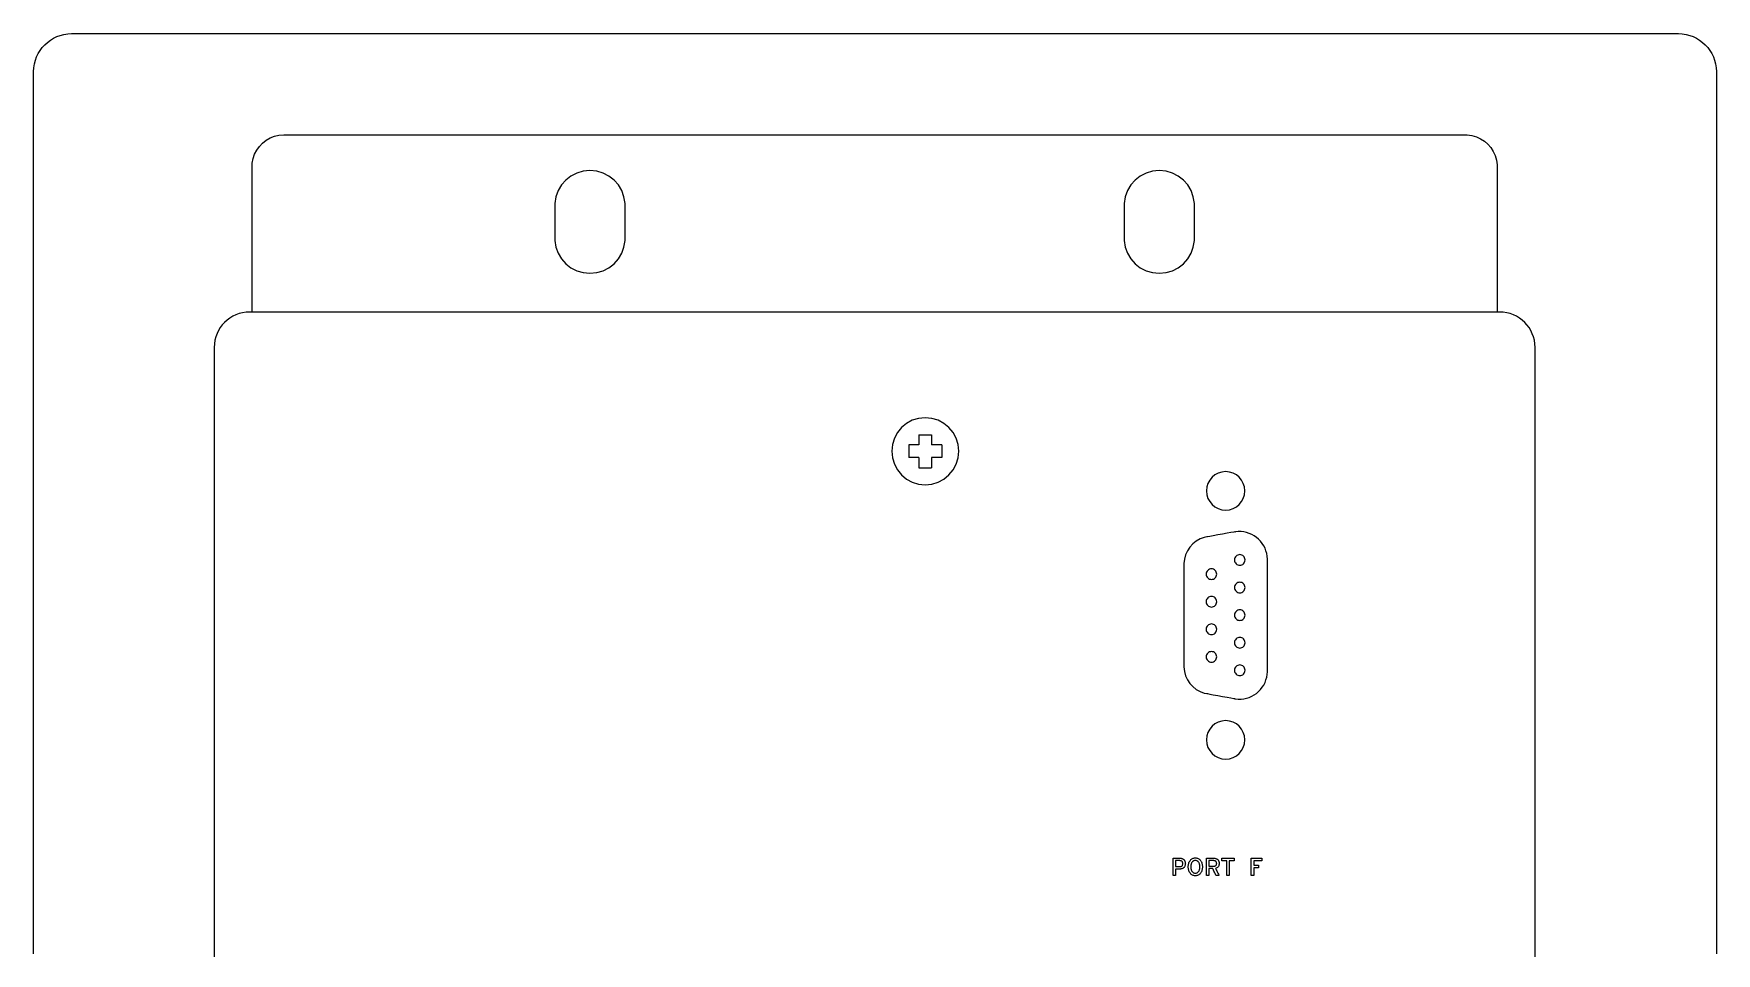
# Model space of a CAD drawing. Extents: x 1 to 47.7, y 0.2 to 33.5.
# Drawn here: x 19.95 to 26.6, y 17.37 to 21 of the extents above; entities that cross this region are included whole.
import ezdxf

# ---------------------------------------------------------------- set-up
doc = ezdxf.new("R2010")
doc.units = 0
doc.header["$MEASUREMENT"] = 0
for name, color, linetype in [('3_1__VERTICAL_RACK__V', 7, 'CONTINUOUS'), ('3_2__VERTICAL_PANEL__4', 7, 'CONTINUOUS'), ('6_0____DWG', 7, 'CONTINUOUS')]:
    doc.layers.add(name, color=color, linetype=linetype)

msp = doc.modelspace()

# ---------------------------------------------------------------- linework, layer by layer
at = {"layer": '3_1__VERTICAL_RACK__V'}
for points in [[(20.9377, 20.6), (20.9396, 20.6), (20.9453, 20.6), (20.9546, 20.6), (20.9675, 20.6), (20.9839, 20.6), (21.0037, 20.6), (21.0268, 20.6), (21.0531, 20.6), (21.0826, 20.6), (21.115, 20.6), (21.1505, 20.6), (21.1888, 20.6), (21.2298, 20.6), (21.2735, 20.6), (21.3198, 20.6), (21.3686, 20.6), (21.4199, 20.6), (21.4734, 20.6), (21.5291, 20.6), (21.587, 20.6), (21.6469, 20.6), (21.7088, 20.6), (21.8381, 20.6), (21.9741, 20.6), (22.1161, 20.6), (22.2634, 20.6), (22.4153, 20.6), (22.571, 20.6), (22.7299, 20.6), (23.0541, 20.6), (23.3821, 20.6), (23.7082, 20.6), (23.8687, 20.6), (24.0266, 20.6), (24.1811, 20.6), (24.3316, 20.6), (24.4772, 20.6), (24.6173, 20.6), (24.7511, 20.6), (24.878, 20.6), (24.9386, 20.6), (24.9972, 20.6), (25.0536, 20.6), (25.1079, 20.6), (25.1599, 20.6), (25.2095, 20.6), (25.2567, 20.6), (25.3013, 20.6), (25.3432, 20.6), (25.3824, 20.6), (25.4188, 20.6), (25.4523, 20.6), (25.4828, 20.6), (25.5101, 20.6), (25.5343, 20.6), (25.5552, 20.6), (25.5728, 20.6), (25.5869, 20.6), (25.5974, 20.6), (25.6043, 20.6), (25.6141, 20.5998), (25.6329, 20.5974), (25.6507, 20.5924), (25.6673, 20.5849), (25.6825, 20.5751), (25.6961, 20.5634), (25.7079, 20.5498), (25.7176, 20.5346), (25.7251, 20.518), (25.7302, 20.5002), (25.7325, 20.4814), (25.7327, 20.4766), (25.7327, 20.4746), (25.7327, 20.4685), (25.7327, 20.4559), (25.7327, 20.4373), (25.7327, 20.4134), (25.7327, 20.3851), (25.7327, 20.353), (25.7327, 20.3179), (25.7327, 20.2411), (25.7327, 20.1606), (25.7327, 20.0819), (25.7327, 20.0451), (25.7327, 20.0109), (25.7327, 19.9799), (25.7327, 19.9531), (25.7327, 19.9309), (25.7327, 19.9142), (25.7327, 19.9037), (25.7327, 19.9), (25.7307, 19.9), (25.7247, 19.9), (25.7149, 19.9), (25.7013, 19.9), (25.684, 19.9), (25.6631, 19.9), (25.6388, 19.9), (25.6111, 19.9), (25.5801, 19.9), (25.5458, 19.9), (25.5085, 19.9), (25.4682, 19.9), (25.4249, 19.9), (25.3789, 19.9), (25.3301, 19.9), (25.2786, 19.9), (25.2247, 19.9), (25.1683, 19.9), (25.1096, 19.9), (25.0486, 19.9), (24.9854, 19.9), (24.9203, 19.9), (24.7841, 19.9), (24.6408, 19.9), (24.4912, 19.9), (24.336, 19.9), (24.176, 19.9), (24.0119, 19.9), (23.8446, 19.9), (23.503, 19.9), (23.1574, 19.9), (22.8138, 19.9), (22.6447, 19.9), (22.4784, 19.9), (22.3156, 19.9), (22.1571, 19.9), (22.0037, 19.9), (21.8561, 19.9), (21.7151, 19.9), (21.6473, 19.9), (21.5814, 19.9), (21.5176, 19.9), (21.4559, 19.9), (21.3964, 19.9), (21.3392, 19.9), (21.2844, 19.9), (21.2322, 19.9), (21.1825, 19.9), (21.1355, 19.9), (21.0913, 19.9), (21.05, 19.9), (21.0116, 19.9), (20.9764, 19.9), (20.9443, 19.9), (20.9154, 19.9), (20.89, 19.9), (20.8679, 19.9), (20.8494, 19.9), (20.8346, 19.9), (20.8235, 19.9), (20.8162, 19.9), (20.8129, 19.9), (20.8127, 19.9001), (20.8127, 19.9016), (20.8127, 19.91), (20.8127, 19.9247), (20.8127, 19.9451), (20.8127, 19.9705), (20.8127, 20.0001), (20.8127, 20.0333), (20.8127, 20.0694), (20.8127, 20.1076), (20.8127, 20.1875), (20.8127, 20.2674), (20.8127, 20.3056), (20.8127, 20.3416), (20.8127, 20.3748), (20.8127, 20.4045), (20.8127, 20.4299), (20.8127, 20.4503), (20.8127, 20.465), (20.8127, 20.4733), (20.8127, 20.4749), (20.8127, 20.4782), (20.8133, 20.4878), (20.8166, 20.5062), (20.8225, 20.5236), (20.8308, 20.5398), (20.8412, 20.5545), (20.8536, 20.5675), (20.8678, 20.5786), (20.8835, 20.5877), (20.9005, 20.5944), (20.9186, 20.5985), (20.9377, 20.6)], [(22.1477, 20.459), (22.1207, 20.4564), (22.0956, 20.4489), (22.0726, 20.437), (22.0524, 20.4212), (22.0355, 20.4021), (22.0223, 20.38), (22.0133, 20.3555), (22.009, 20.3291), (22.0087, 20.3177), (22.0087, 20.3067), (22.0087, 20.289), (22.0087, 20.2674), (22.0087, 20.2445), (22.0087, 20.2229), (22.0087, 20.2053), (22.0087, 20.1943), (22.009, 20.1828), (22.0133, 20.1564), (22.0223, 20.132), (22.0355, 20.1099), (22.0524, 20.0907), (22.0726, 20.075), (22.0956, 20.0631), (22.1207, 20.0556), (22.1477, 20.053), (22.1746, 20.0556), (22.1998, 20.0631), (22.2227, 20.075), (22.2429, 20.0907), (22.2598, 20.1099), (22.2731, 20.132), (22.2821, 20.1564), (22.2864, 20.1828), (22.2867, 20.1943), (22.2867, 20.2053), (22.2867, 20.2229), (22.2867, 20.2445), (22.2867, 20.2674), (22.2867, 20.289), (22.2867, 20.3067), (22.2867, 20.3177), (22.2864, 20.3291), (22.2821, 20.3555), (22.2731, 20.38), (22.2598, 20.4021), (22.2429, 20.4212), (22.2227, 20.437), (22.1998, 20.4489), (22.1746, 20.4564)], [(24.3977, 20.459), (24.3707, 20.4564), (24.3456, 20.4489), (24.3226, 20.437), (24.3024, 20.4212), (24.2855, 20.4021), (24.2723, 20.38), (24.2633, 20.3555), (24.259, 20.3291), (24.2587, 20.3177), (24.2587, 20.3067), (24.2587, 20.289), (24.2587, 20.2674), (24.2587, 20.2445), (24.2587, 20.2229), (24.2587, 20.2053), (24.2587, 20.1943), (24.259, 20.1828), (24.2633, 20.1564), (24.2723, 20.132), (24.2855, 20.1099), (24.3024, 20.0907), (24.3226, 20.075), (24.3456, 20.0631), (24.3707, 20.0556), (24.3977, 20.053), (24.4246, 20.0556), (24.4498, 20.0631), (24.4727, 20.075), (24.4929, 20.0907), (24.5098, 20.1099), (24.5231, 20.132), (24.5321, 20.1564), (24.5364, 20.1828), (24.5367, 20.1943), (24.5367, 20.2053), (24.5367, 20.2229), (24.5367, 20.2445), (24.5367, 20.2674), (24.5367, 20.289), (24.5367, 20.3067), (24.5367, 20.3177), (24.5364, 20.3291), (24.5321, 20.3555), (24.5231, 20.38), (24.5098, 20.4021), (24.4929, 20.4212), (24.4727, 20.437), (24.4498, 20.4489), (24.4246, 20.4564)]]:
    msp.add_lwpolyline(points, close=True, dxfattribs=at)
msp.add_lwpolyline([(25.8827, 17.3517), (25.8827, 17.4241), (25.8827, 17.4957), (25.8827, 17.5664), (25.8827, 17.6362), (25.8827, 17.7051), (25.8827, 17.7731), (25.8827, 17.8402), (25.8827, 17.9064), (25.8827, 17.9716), (25.8827, 18.0359), (25.8827, 18.0992), (25.8827, 18.1616), (25.8827, 18.2229), (25.8827, 18.2833), (25.8827, 18.3426), (25.8827, 18.4009), (25.8827, 18.4581), (25.8827, 18.5143), (25.8827, 18.5695), (25.8827, 18.6235), (25.8827, 18.6765), (25.8827, 18.7284), (25.8827, 18.7791), (25.8827, 18.8287), (25.8827, 18.8772), (25.8827, 18.9246), (25.8827, 18.9707), (25.8827, 19.0157), (25.8827, 19.0595), (25.8827, 19.1021), (25.8827, 19.1435), (25.8827, 19.1837), (25.8827, 19.2226), (25.8827, 19.2603), (25.8827, 19.2967), (25.8827, 19.3318), (25.8827, 19.3656), (25.8827, 19.3982), (25.8827, 19.4294), (25.8827, 19.4593), (25.8827, 19.4879), (25.8827, 19.5151), (25.8827, 19.5409), (25.8827, 19.5654), (25.8827, 19.5885), (25.8827, 19.6102), (25.8827, 19.6305), (25.8827, 19.6493), (25.8827, 19.6667), (25.8827, 19.6827), (25.8827, 19.6972), (25.8827, 19.7102), (25.8827, 19.7218), (25.8827, 19.7318), (25.8827, 19.7404), (25.8827, 19.7474), (25.8827, 19.7529), (25.8827, 19.7568), (25.8827, 19.7591), (25.8827, 19.7599), (25.882, 19.7743), (25.8799, 19.7882), (25.8764, 19.8016), (25.8717, 19.8144), (25.8658, 19.8267), (25.8588, 19.8382), (25.8507, 19.849), (25.8417, 19.859), (25.8318, 19.868), (25.821, 19.8761), (25.8094, 19.8831), (25.7972, 19.889), (25.7843, 19.8937), (25.7709, 19.8971), (25.757, 19.8993), (25.7427, 19.9), (25.7418, 19.9), (25.7391, 19.9), (25.7347, 19.9), (25.7286, 19.9), (25.7207, 19.9), (25.7112, 19.9), (25.7, 19.9), (25.6873, 19.9), (25.6729, 19.9), (25.657, 19.9), (25.6395, 19.9), (25.6206, 19.9), (25.6002, 19.9), (25.5784, 19.9), (25.5551, 19.9), (25.5305, 19.9), (25.5045, 19.9), (25.4771, 19.9), (25.4485, 19.9), (25.4186, 19.9), (25.3875, 19.9), (25.3551, 19.9), (25.3215, 19.9), (25.2868, 19.9), (25.251, 19.9), (25.2141, 19.9), (25.176, 19.9), (25.137, 19.9), (25.0969, 19.9), (25.0558, 19.9), (25.0138, 19.9), (24.9708, 19.9), (24.927, 19.9), (24.8822, 19.9), (24.8366, 19.9), (24.7902, 19.9), (24.743, 19.9), (24.6951, 19.9), (24.6464, 19.9), (24.597, 19.9), (24.5469, 19.9), (24.4961, 19.9), (24.4448, 19.9), (24.3928, 19.9), (24.2873, 19.9), (24.1797, 19.9), (24.0703, 19.9), (23.9593, 19.9), (23.8469, 19.9), (23.7334, 19.9), (23.619, 19.9), (23.504, 19.9), (23.2727, 19.9), (23.0414, 19.9), (22.9264, 19.9), (22.812, 19.9), (22.6985, 19.9), (22.5861, 19.9), (22.4751, 19.9), (22.3657, 19.9), (22.2581, 19.9), (22.1526, 19.9), (22.1006, 19.9), (22.0493, 19.9), (21.9985, 19.9), (21.9484, 19.9), (21.899, 19.9), (21.8503, 19.9), (21.8024, 19.9), (21.7552, 19.9), (21.7088, 19.9), (21.6632, 19.9), (21.6184, 19.9), (21.5746, 19.9), (21.5316, 19.9), (21.4896, 19.9), (21.4485, 19.9), (21.4084, 19.9), (21.3694, 19.9), (21.3313, 19.9), (21.2944, 19.9), (21.2586, 19.9), (21.2239, 19.9), (21.1903, 19.9), (21.1579, 19.9), (21.1268, 19.9), (21.0969, 19.9), (21.0683, 19.9), (21.0409, 19.9), (21.0149, 19.9), (20.9903, 19.9), (20.967, 19.9), (20.9452, 19.9), (20.9248, 19.9), (20.9058, 19.9), (20.8884, 19.9), (20.8725, 19.9), (20.8581, 19.9), (20.8454, 19.9), (20.8342, 19.9), (20.8247, 19.9), (20.8168, 19.9), (20.8107, 19.9), (20.8062, 19.9), (20.8036, 19.9), (20.8027, 19.9), (20.7884, 19.8993), (20.7745, 19.8971), (20.761, 19.8937), (20.7482, 19.889), (20.7359, 19.8831), (20.7244, 19.8761), (20.7136, 19.868), (20.7037, 19.859), (20.6947, 19.849), (20.6866, 19.8382), (20.6796, 19.8267), (20.6737, 19.8145), (20.669, 19.8016), (20.6655, 19.7882), (20.6634, 19.7743), (20.6627, 19.7599), (20.6627, 19.7592), (20.6627, 19.7568), (20.6627, 19.7529), (20.6627, 19.7474), (20.6627, 19.7404), (20.6627, 19.7319), (20.6627, 19.7218), (20.6627, 19.7103), (20.6627, 19.6972), (20.6627, 19.6827), (20.6627, 19.6668), (20.6627, 19.6493), (20.6627, 19.6305), (20.6627, 19.6102), (20.6627, 19.5885), (20.6627, 19.5654), (20.6627, 19.541), (20.6627, 19.5151), (20.6627, 19.4879), (20.6627, 19.4593), (20.6627, 19.4294), (20.6627, 19.3982), (20.6627, 19.3657), (20.6627, 19.3318), (20.6627, 19.2967), (20.6627, 19.2603), (20.6627, 19.2226), (20.6627, 19.1837), (20.6627, 19.1435), (20.6627, 19.1021), (20.6627, 19.0595), (20.6627, 19.0157), (20.6627, 18.9707), (20.6627, 18.9246), (20.6627, 18.8772), (20.6627, 18.8288), (20.6627, 18.7791), (20.6627, 18.7284), (20.6627, 18.6765), (20.6627, 18.6235), (20.6627, 18.5695), (20.6627, 18.5143), (20.6627, 18.4581), (20.6627, 18.4009), (20.6627, 18.3426), (20.6627, 18.2833), (20.6627, 18.2229), (20.6627, 18.1616), (20.6627, 18.0992), (20.6627, 18.0359), (20.6627, 17.9716), (20.6627, 17.9064), (20.6627, 17.8402), (20.6627, 17.7731), (20.6627, 17.7051), (20.6627, 17.6362), (20.6627, 17.5664), (20.6627, 17.4957), (20.6627, 17.4241), (20.6627, 17.3517)], dxfattribs=at)
at = {"layer": '3_2__VERTICAL_PANEL__4'}
msp.add_lwpolyline([(19.9491, 17.3638), (19.9491, 17.4534), (19.9491, 17.5421), (19.9491, 17.63), (19.9491, 17.717), (19.9491, 17.8031), (19.9491, 17.8884), (19.9491, 17.9727), (19.9491, 18.0561), (19.9491, 18.1386), (19.9491, 18.2201), (19.9491, 18.3007), (19.9491, 18.3803), (19.9491, 18.4589), (19.9491, 18.5365), (19.9491, 18.6131), (19.9491, 18.6887), (19.9491, 18.7632), (19.9491, 18.8366), (19.9491, 18.909), (19.9491, 18.9803), (19.9491, 19.0504), (19.9491, 19.1195), (19.9491, 19.1874), (19.9491, 19.2542), (19.9491, 19.3199), (19.9491, 19.3843), (19.9491, 19.4476), (19.9491, 19.5097), (19.9491, 19.5706), (19.9491, 19.6302), (19.9491, 19.6886), (19.9491, 19.7457), (19.9491, 19.8016), (19.9491, 19.8562), (19.9491, 19.9095), (19.9491, 19.9615), (19.9491, 20.0121), (19.9491, 20.0614), (19.9491, 20.1094), (19.9491, 20.156), (19.9491, 20.2012), (19.9491, 20.245), (19.9491, 20.2874), (19.9491, 20.3284), (19.9491, 20.368), (19.9491, 20.4061), (19.9491, 20.4427), (19.9491, 20.4779), (19.9491, 20.5115), (19.9491, 20.5437), (19.9491, 20.5743), (19.9491, 20.6035), (19.9491, 20.631), (19.9491, 20.657), (19.9491, 20.6814), (19.9491, 20.7043), (19.9491, 20.7255), (19.9491, 20.7451), (19.9491, 20.7631), (19.9491, 20.7794), (19.9491, 20.7941), (19.9491, 20.8071), (19.9491, 20.8184), (19.9491, 20.828), (19.9491, 20.8359), (19.9491, 20.842), (19.9491, 20.8465), (19.9491, 20.8491), (19.9491, 20.85), (19.9499, 20.8653), (19.9521, 20.8802), (19.9558, 20.8946), (19.9609, 20.9084), (19.9672, 20.9215), (19.9747, 20.9339), (19.9833, 20.9454), (19.993, 20.9561), (20.0037, 20.9657), (20.0152, 20.9744), (20.0276, 20.9819), (20.0407, 20.9882), (20.0545, 20.9933), (20.0689, 20.997), (20.0838, 20.9992), (20.0991, 21), (20.0994, 21), (20.1003, 21), (20.1017, 21), (20.1037, 21), (20.1063, 21), (20.1094, 21), (20.1131, 21), (20.1173, 21), (20.1221, 21), (20.1274, 21), (20.1333, 21), (20.1396, 21), (20.1466, 21), (20.154, 21), (20.1619, 21), (20.1704, 21), (20.1794, 21), (20.1889, 21), (20.1988, 21), (20.2093, 21), (20.2203, 21), (20.2317, 21), (20.2561, 21), (20.2823, 21), (20.3104, 21), (20.3403, 21), (20.3719, 21), (20.4054, 21), (20.4405, 21), (20.4773, 21), (20.5157, 21), (20.5558, 21), (20.5974, 21), (20.6405, 21), (20.6851, 21), (20.7312, 21), (20.7787, 21), (20.8275, 21), (20.8777, 21), (20.9292, 21), (20.982, 21), (21.0361, 21), (21.0913, 21), (21.1477, 21), (21.2052, 21), (21.2638, 21), (21.3234, 21), (21.3841, 21), (21.4458, 21), (21.5084, 21), (21.5719, 21), (21.6363, 21), (21.7015, 21), (21.7675, 21), (21.8343, 21), (21.9018, 21), (21.97, 21), (22.0388, 21), (22.1083, 21), (22.1783, 21), (22.2489, 21), (22.3916, 21), (22.536, 21), (22.6819, 21), (22.8289, 21), (22.9768, 21), (23.2741, 21), (23.5714, 21), (23.7193, 21), (23.8663, 21), (24.0122, 21), (24.1566, 21), (24.2993, 21), (24.3699, 21), (24.4399, 21), (24.5094, 21), (24.5782, 21), (24.6464, 21), (24.7139, 21), (24.7807, 21), (24.8467, 21), (24.9119, 21), (24.9763, 21), (25.0398, 21), (25.1024, 21), (25.1641, 21), (25.2248, 21), (25.2844, 21), (25.343, 21), (25.4005, 21), (25.4569, 21), (25.5121, 21), (25.5662, 21), (25.6189, 21), (25.6705, 21), (25.7207, 21), (25.7695, 21), (25.817, 21), (25.8631, 21), (25.9077, 21), (25.9508, 21), (25.9924, 21), (26.0325, 21), (26.0709, 21), (26.1077, 21), (26.1428, 21), (26.1762, 21), (26.2079, 21), (26.2378, 21), (26.2659, 21), (26.2921, 21), (26.3165, 21), (26.3279, 21), (26.3389, 21), (26.3494, 21), (26.3593, 21), (26.3688, 21), (26.3778, 21), (26.3862, 21), (26.3942, 21), (26.4016, 21), (26.4085, 21), (26.4149, 21), (26.4208, 21), (26.4261, 21), (26.4309, 21), (26.4351, 21), (26.4388, 21), (26.4419, 21), (26.4445, 21), (26.4465, 21), (26.4479, 21), (26.4488, 21), (26.4491, 21), (26.4644, 20.9992), (26.4793, 20.997), (26.4937, 20.9933), (26.5075, 20.9882), (26.5206, 20.9819), (26.533, 20.9744), (26.5445, 20.9657), (26.5552, 20.9561), (26.5648, 20.9454), (26.5735, 20.9339), (26.581, 20.9215), (26.5873, 20.9084), (26.5923, 20.8946), (26.596, 20.8802), (26.5983, 20.8653), (26.5991, 20.85), (26.5991, 20.8491), (26.5991, 20.8465), (26.5991, 20.842), (26.5991, 20.8359), (26.5991, 20.828), (26.5991, 20.8184), (26.5991, 20.8071), (26.5991, 20.7941), (26.5991, 20.7794), (26.5991, 20.7631), (26.5991, 20.7451), (26.5991, 20.7255), (26.5991, 20.7043), (26.5991, 20.6814), (26.5991, 20.657), (26.5991, 20.631), (26.5991, 20.6035), (26.5991, 20.5743), (26.5991, 20.5437), (26.5991, 20.5115), (26.5991, 20.4779), (26.5991, 20.4427), (26.5991, 20.4061), (26.5991, 20.368), (26.5991, 20.3284), (26.5991, 20.2874), (26.5991, 20.245), (26.5991, 20.2012), (26.5991, 20.156), (26.5991, 20.1094), (26.5991, 20.0614), (26.5991, 20.0121), (26.5991, 19.9615), (26.5991, 19.9095), (26.5991, 19.8562), (26.5991, 19.8016), (26.5991, 19.7457), (26.5991, 19.6886), (26.5991, 19.6302), (26.5991, 19.5706), (26.5991, 19.5097), (26.5991, 19.4476), (26.5991, 19.3843), (26.5991, 19.3199), (26.5991, 19.2542), (26.5991, 19.1874), (26.5991, 19.1195), (26.5991, 19.0504), (26.5991, 18.9803), (26.5991, 18.909), (26.5991, 18.8366), (26.5991, 18.7632), (26.5991, 18.6887), (26.5991, 18.6131), (26.5991, 18.5365), (26.5991, 18.4589), (26.5991, 18.3803), (26.5991, 18.3007), (26.5991, 18.2201), (26.5991, 18.1386), (26.5991, 18.0561), (26.5991, 17.9727), (26.5991, 17.8884), (26.5991, 17.8031), (26.5991, 17.717), (26.5991, 17.63), (26.5991, 17.5421), (26.5991, 17.4534), (26.5991, 17.3638)], dxfattribs=at)
at = {"layer": '6_0____DWG'}
for points in [[(23.4725, 19.2174), (23.4993, 19.2201), (23.5242, 19.2278), (23.5467, 19.24), (23.5663, 19.2562), (23.5825, 19.2758), (23.5947, 19.2983), (23.6024, 19.3232), (23.6051, 19.3499), (23.6024, 19.3766), (23.5947, 19.4015), (23.5825, 19.424), (23.5663, 19.4436), (23.5467, 19.4598), (23.5242, 19.4721), (23.4993, 19.4798), (23.4725, 19.4825), (23.4458, 19.4798), (23.421, 19.4721), (23.3985, 19.4598), (23.379, 19.4436), (23.3628, 19.424), (23.3506, 19.4015), (23.3429, 19.3766), (23.3402, 19.3499), (23.3429, 19.3232), (23.3506, 19.2983), (23.3628, 19.2758), (23.379, 19.2562), (23.3985, 19.24), (23.421, 19.2278), (23.4458, 19.2201)], [(24.6597, 19.1172), (24.675, 19.1188), (24.6893, 19.1232), (24.7022, 19.1302), (24.7134, 19.1395), (24.7227, 19.1508), (24.7297, 19.1637), (24.7341, 19.1779), (24.7357, 19.1933), (24.7341, 19.2086), (24.7297, 19.2228), (24.7227, 19.2357), (24.7134, 19.247), (24.7022, 19.2563), (24.6893, 19.2633), (24.675, 19.2677), (24.6597, 19.2693), (24.6444, 19.2677), (24.6301, 19.2633), (24.6172, 19.2563), (24.606, 19.247), (24.5967, 19.2357), (24.5897, 19.2228), (24.5852, 19.2086), (24.5837, 19.1933), (24.5852, 19.1779), (24.5897, 19.1637), (24.5967, 19.1508), (24.606, 19.1395), (24.6172, 19.1302), (24.6301, 19.1232), (24.6444, 19.1188)], [(24.6957, 19.0313), (24.6917, 19.0305), (24.681, 19.0286), (24.6655, 19.0258), (24.6474, 19.0225), (24.6286, 19.0191), (24.611, 19.0159), (24.5968, 19.0133), (24.5878, 19.0117), (24.5857, 19.0113), (24.5857, 19.0113), (24.5857, 19.0113), (24.5857, 19.0114), (24.5856, 19.0114), (24.5856, 19.0115), (24.5856, 19.0115), (24.5856, 19.0116), (24.5856, 19.0116), (24.5754, 19.0093), (24.5587, 19.0032), (24.5434, 18.9946), (24.5298, 18.9838), (24.5181, 18.9711), (24.5085, 18.9567), (24.5013, 18.9408), (24.4966, 18.9238), (24.4947, 18.9059), (24.4947, 18.8923), (24.4947, 18.8561), (24.4947, 18.8017), (24.4947, 18.7363), (24.4947, 18.6672), (24.4947, 18.6018), (24.4947, 18.5474), (24.4947, 18.5112), (24.4947, 18.4976), (24.4966, 18.4797), (24.5013, 18.4627), (24.5085, 18.4469), (24.5181, 18.4324), (24.5298, 18.4197), (24.5434, 18.4089), (24.5587, 18.4003), (24.5754, 18.3942), (24.5856, 18.3919), (24.5856, 18.392), (24.5856, 18.392), (24.5856, 18.3921), (24.5856, 18.3921), (24.5857, 18.3922), (24.5857, 18.3922), (24.5857, 18.3922), (24.5857, 18.3923), (24.5878, 18.3919), (24.5968, 18.3902), (24.611, 18.3877), (24.6286, 18.3845), (24.6474, 18.381), (24.6655, 18.3778), (24.681, 18.3749), (24.6917, 18.373), (24.6957, 18.3723), (24.6957, 18.3723), (24.6957, 18.3722), (24.6957, 18.3722), (24.6956, 18.3721), (24.6956, 18.3721), (24.6956, 18.372), (24.6956, 18.372), (24.6956, 18.3719), (24.6987, 18.3714), (24.7098, 18.3704), (24.7208, 18.3704), (24.7317, 18.3716), (24.7424, 18.3738), (24.7528, 18.3771), (24.7629, 18.3814), (24.7725, 18.3867), (24.7817, 18.393), (24.7902, 18.4002), (24.7978, 18.4082), (24.8046, 18.4169), (24.8105, 18.4261), (24.8154, 18.4359), (24.8193, 18.4461), (24.8221, 18.4567), (24.824, 18.4676), (24.8247, 18.4787), (24.8247, 18.4923), (24.8247, 18.5319), (24.8247, 18.5917), (24.8247, 18.6634), (24.8247, 18.7391), (24.8247, 18.8109), (24.8247, 18.8706), (24.8247, 18.9103), (24.8247, 18.9239), (24.824, 18.935), (24.8221, 18.9458), (24.8193, 18.9564), (24.8154, 18.9666), (24.8105, 18.9764), (24.8046, 18.9856), (24.7978, 18.9943), (24.7902, 19.0023), (24.7817, 19.0095), (24.7725, 19.0158), (24.7629, 19.0211), (24.7528, 19.0254), (24.7424, 19.0287), (24.7317, 19.0309), (24.7208, 19.0321), (24.7098, 19.0321), (24.6987, 19.0311), (24.6956, 19.0306), (24.6956, 19.0307), (24.6956, 19.0307), (24.6956, 19.0308), (24.6956, 19.031), (24.6957, 19.0311), (24.6957, 19.0312), (24.6957, 19.0312)], [(24.7157, 18.8993), (24.7199, 18.8997), (24.7239, 18.9009), (24.7274, 18.9029), (24.7305, 18.9054), (24.7331, 18.9085), (24.735, 18.9121), (24.7363, 18.916), (24.7367, 18.9203), (24.7363, 18.9245), (24.735, 18.9284), (24.7331, 18.932), (24.7305, 18.9351), (24.7274, 18.9377), (24.7239, 18.9396), (24.7199, 18.9408), (24.7157, 18.9413), (24.7115, 18.9408), (24.7075, 18.9396), (24.704, 18.9377), (24.7008, 18.9351), (24.6983, 18.932), (24.6964, 18.9284), (24.6951, 18.9245), (24.6947, 18.9203), (24.6951, 18.916), (24.6964, 18.9121), (24.6983, 18.9085), (24.7008, 18.9054), (24.704, 18.9029), (24.7075, 18.9009), (24.7115, 18.8997)], [(24.6037, 18.8433), (24.6079, 18.8437), (24.6119, 18.8449), (24.6154, 18.8469), (24.6185, 18.8494), (24.6211, 18.8525), (24.623, 18.8561), (24.6243, 18.86), (24.6247, 18.8643), (24.6243, 18.8685), (24.623, 18.8724), (24.6211, 18.876), (24.6185, 18.8791), (24.6154, 18.8817), (24.6119, 18.8836), (24.6079, 18.8848), (24.6037, 18.8853), (24.5995, 18.8848), (24.5955, 18.8836), (24.5919, 18.8817), (24.5888, 18.8791), (24.5863, 18.876), (24.5843, 18.8724), (24.5831, 18.8685), (24.5827, 18.8643), (24.5831, 18.86), (24.5843, 18.8561), (24.5863, 18.8525), (24.5888, 18.8494), (24.5919, 18.8469), (24.5955, 18.8449), (24.5995, 18.8437)], [(24.7157, 18.7903), (24.7199, 18.7907), (24.7239, 18.7919), (24.7274, 18.7939), (24.7305, 18.7964), (24.7331, 18.7995), (24.735, 18.8031), (24.7363, 18.807), (24.7367, 18.8113), (24.7363, 18.8155), (24.735, 18.8194), (24.7331, 18.823), (24.7305, 18.8261), (24.7274, 18.8287), (24.7239, 18.8306), (24.7199, 18.8318), (24.7157, 18.8323), (24.7115, 18.8318), (24.7075, 18.8306), (24.704, 18.8287), (24.7008, 18.8261), (24.6983, 18.823), (24.6964, 18.8194), (24.6951, 18.8155), (24.6947, 18.8113), (24.6951, 18.807), (24.6964, 18.8031), (24.6983, 18.7995), (24.7008, 18.7964), (24.704, 18.7939), (24.7075, 18.7919), (24.7115, 18.7907)], [(24.6037, 18.7343), (24.6079, 18.7347), (24.6119, 18.7359), (24.6154, 18.7378), (24.6185, 18.7404), (24.6211, 18.7435), (24.623, 18.7471), (24.6243, 18.751), (24.6247, 18.7553), (24.6243, 18.7595), (24.623, 18.7634), (24.6211, 18.767), (24.6185, 18.7701), (24.6154, 18.7727), (24.6119, 18.7746), (24.6079, 18.7758), (24.6037, 18.7763), (24.5995, 18.7758), (24.5955, 18.7746), (24.5919, 18.7727), (24.5888, 18.7701), (24.5863, 18.767), (24.5843, 18.7634), (24.5831, 18.7595), (24.5827, 18.7553), (24.5831, 18.751), (24.5843, 18.7471), (24.5863, 18.7435), (24.5888, 18.7404), (24.5919, 18.7378), (24.5955, 18.7359), (24.5995, 18.7347)], [(24.7157, 18.6813), (24.7199, 18.6817), (24.7239, 18.6829), (24.7274, 18.6849), (24.7305, 18.6874), (24.7331, 18.6905), (24.735, 18.6941), (24.7363, 18.698), (24.7367, 18.7023), (24.7363, 18.7065), (24.735, 18.7104), (24.7331, 18.714), (24.7305, 18.7171), (24.7274, 18.7197), (24.7239, 18.7216), (24.7199, 18.7228), (24.7157, 18.7233), (24.7115, 18.7228), (24.7075, 18.7216), (24.704, 18.7197), (24.7008, 18.7171), (24.6983, 18.714), (24.6964, 18.7104), (24.6951, 18.7065), (24.6947, 18.7023), (24.6951, 18.698), (24.6964, 18.6941), (24.6983, 18.6905), (24.7008, 18.6874), (24.704, 18.6849), (24.7075, 18.6829), (24.7115, 18.6817)], [(24.6037, 18.6253), (24.6079, 18.6257), (24.6119, 18.6269), (24.6154, 18.6288), (24.6185, 18.6314), (24.6211, 18.6345), (24.623, 18.6381), (24.6243, 18.642), (24.6247, 18.6463), (24.6243, 18.6505), (24.623, 18.6544), (24.6211, 18.658), (24.6185, 18.6611), (24.6154, 18.6637), (24.6119, 18.6656), (24.6079, 18.6668), (24.6037, 18.6673), (24.5995, 18.6668), (24.5955, 18.6656), (24.5919, 18.6637), (24.5888, 18.6611), (24.5863, 18.658), (24.5843, 18.6544), (24.5831, 18.6505), (24.5827, 18.6463), (24.5831, 18.642), (24.5843, 18.6381), (24.5863, 18.6345), (24.5888, 18.6314), (24.5919, 18.6288), (24.5955, 18.6269), (24.5995, 18.6257)], [(24.6037, 18.5163), (24.6079, 18.5167), (24.6119, 18.5179), (24.6154, 18.5199), (24.6185, 18.5224), (24.6211, 18.5255), (24.623, 18.5291), (24.6243, 18.533), (24.6247, 18.5373), (24.6243, 18.5415), (24.623, 18.5454), (24.6211, 18.549), (24.6185, 18.5521), (24.6154, 18.5547), (24.6119, 18.5566), (24.6079, 18.5578), (24.6037, 18.5583), (24.5995, 18.5578), (24.5955, 18.5566), (24.5919, 18.5547), (24.5888, 18.5521), (24.5863, 18.549), (24.5843, 18.5454), (24.5831, 18.5415), (24.5827, 18.5373), (24.5831, 18.533), (24.5843, 18.5291), (24.5863, 18.5255), (24.5888, 18.5224), (24.5919, 18.5199), (24.5955, 18.5179), (24.5995, 18.5167)], [(24.7157, 18.5723), (24.7199, 18.5727), (24.7239, 18.5739), (24.7274, 18.5758), (24.7305, 18.5784), (24.7331, 18.5815), (24.735, 18.5851), (24.7363, 18.589), (24.7367, 18.5933), (24.7363, 18.5975), (24.735, 18.6014), (24.7331, 18.605), (24.7305, 18.6081), (24.7274, 18.6107), (24.7239, 18.6126), (24.7199, 18.6138), (24.7157, 18.6143), (24.7115, 18.6138), (24.7075, 18.6126), (24.704, 18.6107), (24.7008, 18.6081), (24.6983, 18.605), (24.6964, 18.6014), (24.6951, 18.5975), (24.6947, 18.5933), (24.6951, 18.589), (24.6964, 18.5851), (24.6983, 18.5815), (24.7008, 18.5784), (24.704, 18.5758), (24.7075, 18.5739), (24.7115, 18.5727)], [(24.7157, 18.4633), (24.7199, 18.4637), (24.7239, 18.4649), (24.7274, 18.4668), (24.7305, 18.4694), (24.7331, 18.4725), (24.735, 18.4761), (24.7363, 18.48), (24.7367, 18.4843), (24.7363, 18.4885), (24.735, 18.4924), (24.7331, 18.496), (24.7305, 18.4991), (24.7274, 18.5017), (24.7239, 18.5036), (24.7199, 18.5048), (24.7157, 18.5053), (24.7115, 18.5048), (24.7075, 18.5036), (24.704, 18.5017), (24.7008, 18.4991), (24.6983, 18.496), (24.6964, 18.4924), (24.6951, 18.4885), (24.6947, 18.4843), (24.6951, 18.48), (24.6964, 18.4761), (24.6983, 18.4725), (24.7008, 18.4694), (24.704, 18.4668), (24.7075, 18.4649), (24.7115, 18.4637)], [(24.6597, 18.1333), (24.675, 18.1348), (24.6893, 18.1392), (24.7022, 18.1462), (24.7134, 18.1555), (24.7227, 18.1668), (24.7297, 18.1797), (24.7341, 18.194), (24.7357, 18.2093), (24.7341, 18.2246), (24.7297, 18.2389), (24.7227, 18.2518), (24.7134, 18.263), (24.7022, 18.2723), (24.6893, 18.2793), (24.675, 18.2837), (24.6597, 18.2853), (24.6444, 18.2837), (24.6301, 18.2793), (24.6172, 18.2723), (24.606, 18.263), (24.5967, 18.2518), (24.5897, 18.2389), (24.5852, 18.2246), (24.5837, 18.2093), (24.5852, 18.194), (24.5897, 18.1797), (24.5967, 18.1668), (24.606, 18.1555), (24.6172, 18.1462), (24.6301, 18.1392), (24.6444, 18.1348)], [(24.5006, 17.7203), (24.5005, 17.7179), (24.5002, 17.7156), (24.4998, 17.7135), (24.4992, 17.7116), (24.4985, 17.7097), (24.4976, 17.708), (24.4965, 17.7065), (24.4953, 17.705), (24.4939, 17.7038), (24.4924, 17.7026), (24.4908, 17.7016), (24.4891, 17.7008), (24.4873, 17.7001), (24.4854, 17.6996), (24.4834, 17.6992), (24.4813, 17.699), (24.479, 17.6989), (24.4783, 17.6989), (24.4766, 17.6989), (24.4742, 17.6989), (24.4713, 17.6989), (24.4683, 17.6989), (24.4655, 17.6989), (24.4632, 17.6989), (24.4618, 17.6989), (24.4615, 17.6988), (24.4615, 17.6972), (24.4615, 17.6942), (24.4615, 17.6903), (24.4615, 17.6859), (24.4615, 17.6816), (24.4615, 17.6778), (24.4615, 17.6749), (24.4615, 17.6736), (24.4613, 17.6735), (24.4605, 17.6735), (24.4591, 17.6735), (24.4575, 17.6735), (24.4559, 17.6735), (24.4543, 17.6735), (24.4529, 17.6735), (24.4521, 17.6735), (24.4519, 17.6737), (24.4519, 17.6773), (24.4519, 17.6849), (24.4519, 17.6952), (24.4519, 17.7069), (24.4519, 17.7186), (24.4519, 17.7291), (24.4519, 17.7371), (24.4519, 17.7412), (24.4523, 17.7415), (24.4546, 17.7415), (24.4582, 17.7415), (24.4627, 17.7415), (24.4675, 17.7415), (24.4721, 17.7415), (24.476, 17.7415), (24.4786, 17.7415), (24.4797, 17.7415), (24.4818, 17.7414), (24.4838, 17.7412), (24.4857, 17.7408), (24.4876, 17.7403), (24.4893, 17.7397), (24.491, 17.7389), (24.4925, 17.7379), (24.494, 17.7368), (24.4953, 17.7356), (24.4965, 17.7342), (24.4976, 17.7326), (24.4985, 17.7309), (24.4992, 17.7291), (24.4998, 17.7271), (24.5002, 17.725), (24.5005, 17.7227)], [(24.4905, 17.7203), (24.4903, 17.7229), (24.4898, 17.7252), (24.4889, 17.7272), (24.4877, 17.7288), (24.4862, 17.7301), (24.4844, 17.7311), (24.4822, 17.7317), (24.4798, 17.7319), (24.4788, 17.732), (24.4771, 17.732), (24.4745, 17.732), (24.4714, 17.732), (24.4681, 17.732), (24.4652, 17.732), (24.4629, 17.732), (24.4617, 17.732), (24.4615, 17.7316), (24.4615, 17.7296), (24.4615, 17.7264), (24.4615, 17.7223), (24.4615, 17.7181), (24.4615, 17.714), (24.4615, 17.7108), (24.4615, 17.7088), (24.4617, 17.7085), (24.4629, 17.7085), (24.4652, 17.7085), (24.4681, 17.7085), (24.4714, 17.7085), (24.4745, 17.7085), (24.4771, 17.7085), (24.4788, 17.7085), (24.4798, 17.7085), (24.4823, 17.7088), (24.4845, 17.7094), (24.4863, 17.7103), (24.4879, 17.7116), (24.489, 17.7133), (24.4899, 17.7153), (24.4904, 17.7176)], [(24.568, 17.7075), (24.5679, 17.7039), (24.5676, 17.7005), (24.567, 17.6972), (24.5663, 17.6941), (24.5654, 17.6912), (24.5643, 17.6884), (24.5629, 17.6859), (24.5614, 17.6835), (24.5597, 17.6812), (24.5578, 17.6792), (24.5557, 17.6775), (24.5535, 17.676), (24.5511, 17.6747), (24.5486, 17.6738), (24.5459, 17.6731), (24.543, 17.6726), (24.5401, 17.6724), (24.5371, 17.6726), (24.5343, 17.6731), (24.5316, 17.6738), (24.5291, 17.6747), (24.5268, 17.676), (24.5246, 17.6775), (24.5226, 17.6792), (24.5207, 17.6812), (24.519, 17.6835), (24.5174, 17.6859), (24.516, 17.6884), (24.5149, 17.6912), (24.5139, 17.6941), (24.5132, 17.6972), (24.5127, 17.7005), (24.5123, 17.7039), (24.5122, 17.7075), (24.5123, 17.7112), (24.5127, 17.7146), (24.5132, 17.7179), (24.5139, 17.721), (24.5149, 17.724), (24.516, 17.7267), (24.5174, 17.7293), (24.519, 17.7318), (24.5207, 17.734), (24.5226, 17.736), (24.5246, 17.7377), (24.5268, 17.7392), (24.5291, 17.7404), (24.5316, 17.7413), (24.5343, 17.742), (24.5371, 17.7425), (24.5401, 17.7426), (24.543, 17.7425), (24.5459, 17.742), (24.5486, 17.7413), (24.5511, 17.7404), (24.5535, 17.7392), (24.5557, 17.7377), (24.5578, 17.736), (24.5597, 17.734), (24.5614, 17.7318), (24.5629, 17.7293), (24.5643, 17.7267), (24.5654, 17.724), (24.5663, 17.721), (24.567, 17.7179), (24.5676, 17.7146), (24.5679, 17.7112)], [(24.558, 17.7075), (24.5579, 17.7102), (24.5577, 17.7128), (24.5574, 17.7152), (24.557, 17.7174), (24.5564, 17.7195), (24.5557, 17.7215), (24.5549, 17.7234), (24.554, 17.7251), (24.5529, 17.7266), (24.5517, 17.728), (24.5504, 17.7291), (24.549, 17.7301), (24.5474, 17.731), (24.5458, 17.7316), (24.544, 17.7321), (24.5421, 17.7324), (24.5401, 17.7325), (24.5381, 17.7324), (24.5362, 17.7321), (24.5345, 17.7316), (24.5328, 17.731), (24.5313, 17.7301), (24.5299, 17.7291), (24.5286, 17.728), (24.5274, 17.7266), (24.5263, 17.7251), (24.5254, 17.7234), (24.5245, 17.7215), (24.5238, 17.7195), (24.5233, 17.7174), (24.5228, 17.7152), (24.5225, 17.7128), (24.5223, 17.7102), (24.5223, 17.7075), (24.5223, 17.7049), (24.5225, 17.7024), (24.5228, 17.7), (24.5233, 17.6978), (24.5238, 17.6957), (24.5245, 17.6937), (24.5254, 17.6919), (24.5263, 17.6902), (24.5274, 17.6886), (24.5286, 17.6872), (24.5299, 17.686), (24.5313, 17.685), (24.5328, 17.6841), (24.5345, 17.6834), (24.5362, 17.683), (24.5381, 17.6827), (24.5401, 17.6826), (24.5421, 17.6827), (24.544, 17.683), (24.5458, 17.6834), (24.5474, 17.6841), (24.549, 17.685), (24.5504, 17.686), (24.5517, 17.6872), (24.5529, 17.6886), (24.554, 17.6902), (24.5549, 17.6919), (24.5557, 17.6937), (24.5564, 17.6957), (24.557, 17.6978), (24.5574, 17.7), (24.5577, 17.7024), (24.5579, 17.7049)], [(24.6343, 17.7212), (24.6341, 17.7176), (24.6335, 17.7143), (24.6325, 17.7114), (24.6311, 17.7088), (24.6293, 17.7066), (24.6272, 17.7047), (24.6247, 17.7031), (24.6218, 17.7019), (24.6199, 17.7012), (24.6207, 17.6995), (24.6223, 17.6962), (24.6244, 17.692), (24.6267, 17.6872), (24.6289, 17.6825), (24.631, 17.6783), (24.6325, 17.6751), (24.6332, 17.6736), (24.633, 17.6735), (24.6321, 17.6735), (24.6306, 17.6735), (24.6287, 17.6735), (24.6268, 17.6735), (24.6249, 17.6735), (24.6233, 17.6735), (24.6222, 17.6735), (24.6219, 17.6735), (24.6213, 17.6747), (24.62, 17.6775), (24.6181, 17.6814), (24.6159, 17.6859), (24.6136, 17.6906), (24.6116, 17.6948), (24.6099, 17.6982), (24.609, 17.7001), (24.6087, 17.7004), (24.6077, 17.7004), (24.6059, 17.7004), (24.6036, 17.7004), (24.601, 17.7004), (24.5985, 17.7004), (24.5963, 17.7004), (24.5947, 17.7004), (24.594, 17.7004), (24.5939, 17.6998), (24.5939, 17.6974), (24.5939, 17.6937), (24.5939, 17.6893), (24.5939, 17.6847), (24.5939, 17.6802), (24.5939, 17.6766), (24.5939, 17.6742), (24.5939, 17.6735), (24.5934, 17.6735), (24.5924, 17.6735), (24.591, 17.6735), (24.5893, 17.6735), (24.5877, 17.6735), (24.5862, 17.6735), (24.585, 17.6735), (24.5843, 17.6735), (24.5843, 17.6743), (24.5843, 17.6793), (24.5843, 17.6878), (24.5843, 17.6985), (24.5843, 17.7102), (24.5843, 17.7216), (24.5843, 17.7315), (24.5843, 17.7386), (24.5843, 17.7415), (24.5851, 17.7415), (24.5879, 17.7415), (24.5919, 17.7415), (24.5967, 17.7415), (24.6017, 17.7415), (24.6063, 17.7415), (24.6102, 17.7415), (24.6126, 17.7415), (24.6137, 17.7415), (24.6157, 17.7414), (24.6177, 17.7412), (24.6195, 17.7408), (24.6213, 17.7404), (24.623, 17.7397), (24.6246, 17.739), (24.6262, 17.7381), (24.6276, 17.7371), (24.629, 17.7359), (24.6302, 17.7346), (24.6313, 17.7332), (24.6322, 17.7315), (24.633, 17.7298), (24.6335, 17.7279), (24.634, 17.7258), (24.6342, 17.7236)], [(24.6244, 17.7209), (24.6243, 17.7222), (24.6242, 17.7234), (24.6239, 17.7245), (24.6236, 17.7255), (24.6233, 17.7264), (24.6228, 17.7273), (24.6223, 17.7281), (24.6216, 17.7288), (24.6209, 17.7295), (24.6201, 17.7301), (24.6193, 17.7306), (24.6184, 17.731), (24.6174, 17.7314), (24.6164, 17.7316), (24.6153, 17.7318), (24.6142, 17.7319), (24.6131, 17.732), (24.6122, 17.732), (24.6101, 17.732), (24.6071, 17.732), (24.6038, 17.732), (24.6004, 17.732), (24.5974, 17.732), (24.5951, 17.732), (24.594, 17.732), (24.5939, 17.7315), (24.5939, 17.7296), (24.5939, 17.7266), (24.5939, 17.7229), (24.5939, 17.719), (24.5939, 17.7154), (24.5939, 17.7124), (24.5939, 17.7105), (24.594, 17.71), (24.5951, 17.71), (24.5974, 17.71), (24.6004, 17.71), (24.6038, 17.71), (24.6071, 17.71), (24.6101, 17.71), (24.6122, 17.71), (24.6131, 17.71), (24.6142, 17.71), (24.6153, 17.7101), (24.6164, 17.7103), (24.6174, 17.7106), (24.6183, 17.7109), (24.6192, 17.7113), (24.6201, 17.7118), (24.6208, 17.7124), (24.6215, 17.713), (24.6222, 17.7137), (24.6227, 17.7145), (24.6232, 17.7154), (24.6236, 17.7163), (24.6239, 17.7173), (24.6242, 17.7185), (24.6243, 17.7196)]]:
    msp.add_lwpolyline(points, close=True, dxfattribs=at)
for points in [[(23.4074, 19.375), (23.4074, 19.3249)], [(23.4477, 19.375), (23.4074, 19.375)], [(23.4477, 19.415), (23.4977, 19.415)], [(23.4477, 19.415), (23.4477, 19.375)], [(23.4977, 19.415), (23.4977, 19.375)], [(23.5376, 19.375), (23.4977, 19.375)], [(23.5376, 19.375), (23.5376, 19.3249)], [(23.4477, 19.3249), (23.4074, 19.3249)], [(23.4477, 19.3249), (23.4477, 19.2849)], [(23.4977, 19.3249), (23.4977, 19.2849)], [(23.5376, 19.3249), (23.4977, 19.3249)], [(23.4477, 19.2849), (23.4977, 19.2849)], [(24.6744, 17.7316), (24.6744, 17.6735), (24.6645, 17.6735), (24.6645, 17.7316), (24.6453, 17.7316), (24.6453, 17.7415), (24.6936, 17.7415), (24.6936, 17.7316), (24.6744, 17.7316)], [(24.7709, 17.7316), (24.7709, 17.7137), (24.7898, 17.7137), (24.7898, 17.7038), (24.7709, 17.7038), (24.7709, 17.6735), (24.761, 17.6735), (24.761, 17.7415), (24.8035, 17.7415), (24.8035, 17.7316), (24.7709, 17.7316)]]:
    msp.add_lwpolyline(points, dxfattribs=at)

doc.saveas('drawing.dxf')
